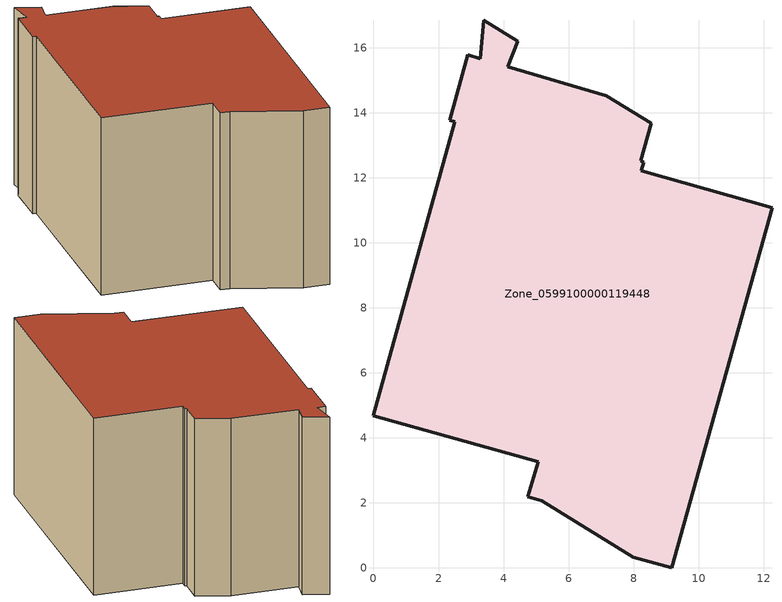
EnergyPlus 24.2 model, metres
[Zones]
Zone_0599100000119448
 floor ground (C_G): 9.18,0 7.99,0.33 5.17,2.07 4.75,2.19 5.06,3.27 0,4.69 2.5,13.73 2.35,13.77 2.91,15.79 3.29,15.67 3.39,16.86 4.44,16.21 4.12,15.43 7.16,14.53 8.54,13.68 8.22,12.53 8.31,12.49 8.23,12.22 12.26,11.09 z0
 wall outside (C_F): 2.5,13.73 0,4.69 5.06,3.27 4.75,2.19 5.17,2.07 7.99,0.33 9.18,0 12.26,11.09 8.23,12.22 8.31,12.49 8.22,12.53 8.54,13.68 7.16,14.53 4.12,15.43 4.44,16.21 3.39,16.86 3.29,15.67 2.91,15.79 2.35,13.77 2.5,13.73 z0:8.7
 roof outside (C_R): 8.23,12.22 8.31,12.49 8.22,12.53 8.54,13.68 7.16,14.53 4.12,15.43 4.44,16.21 3.39,16.86 3.29,15.67 2.91,15.79 2.35,13.77 2.5,13.73 0,4.69 5.06,3.27 4.75,2.19 5.17,2.07 7.99,0.33 9.18,0 12.26,11.09 z8.7
[BUILDING]
Pand.0599100000119448: North Axis=0; Terrain=City; Loads Convergence Tolerance Value=0.04; Temperature Convergence Tolerance Value=0.4; Solar Distribution=FullExterior; Maximum Number of Warmup Days=25; Minimum Number of Warmup Days=1
[Site:Location]
Rotterdam.The.Hague.AP_ZH_NLD Design_Conditions: Latitude=51.96; Longitude=4.45; Time Zone=1; Elevation=-4.5
[SITE:GROUNDTEMPERATURE:BUILDINGSURFACE]
18, 18, 18, 18, 18, 18, 18, 18, 18, 18, 18, 18
[MATERIAL] Thermal Absorptance=0.9; Solar Absorptance=0.7; Visible Absorptance=0.7
Name | Roughness | Thickness | Conductivity | Density | Specific Heat
G.TI.1992-2005 | MediumSmooth | 0.15 | 0.06 | 540 | 1210
F.TI.1992-2005 | Rough | 0.3 | 0.12 | 1920 | 840
R.TI.1992-2005 | MediumRough | 0.2 | 0.08 | 1500 | 1000
[CONSTRUCTION]
C_G: G.TI.1992-2005
C_F: F.TI.1992-2005
C_R: R.TI.1992-2005
[ZONE]
Zone_0599100000119448: Type=1; Multiplier=1; Ceiling Height=Autocalculate; Volume=Autocalculate; Floor Area=autocalculate; Part of Total Floor Area=Yes
[ZONEINFILTRATION:DESIGNFLOWRATE]
Infil_Zone_0599100000119448: Zone or ZoneList or Space or SpaceList=Zone_0599100000119448; Schedule=AlwaysOn; Design Flow Rate Calculation Method=Flow/Area; Flow Rate per Floor Area=0.0015; Constant Term Coefficient=1; Temperature Term Coefficient=0; Velocity Term Coefficient=0; Velocity Squared Term Coefficient=0
[HVACTEMPLATE:ZONE:IDEALLOADSAIRSYSTEM]
Zone_0599100000119448: Maximum Heating Supply Air Temperature=50; Minimum Cooling Supply Air Temperature=13; Maximum Heating Supply Air Humidity Ratio=0.0156; Minimum Cooling Supply Air Humidity Ratio=0.0077; Heating Limit=NoLimit; Cooling Limit=NoLimit; Dehumidification Control Type=ConstantSensibleHeatRatio; Cooling Sensible Heat Ratio=0.7; Dehumidification Setpoint=60; Humidification Control Type=None; Humidification Setpoint=30; Outdoor Air Method=None; Outdoor Air Flow Rate per Person=0.00944; Outdoor Air Flow Rate per Zone Floor Area=0; Outdoor Air Flow Rate per Zone=0; Demand Controlled Ventilation Type=None; Outdoor Air Economizer Type=NoEconomizer; Heat Recovery Type=None; Sensible Heat Recovery Effectiveness=0.7; Latent Heat Recovery Effectiveness=0.65
[ZONECONTROL:THERMOSTAT]
ThermostatControl_Zone_0599100000119448: Zone or ZoneList=Zone_0599100000119448; Control Type Schedule=DualSetpointControlType; Control 1=Thermostat_Zone_0599100000119448; Temperature Difference Between Cutout And Setpoint=0
[THERMOSTATSETPOINT:DUALSETPOINT]
Thermostat_Zone_0599100000119448: Heating Setpoint Temperature Schedule=HeatingSetpoint_Zone_0599100000119448; Cooling Setpoint Temperature Schedule=CoolingSetpoint_Zone_0599100000119448
[SCHEDULE:COMPACT]
HeatingSetpoint_Zone_0599100000119448: Through: 12/31, For: AllDays, Until: 24:00, 21
CoolingSetpoint_Zone_0599100000119448: Through: 12/31, For: AllDays, Until: 24:00, 24
DualSetpointControlType: Through: 12/31, For: AllDays, Until: 24:00, 4
AlwaysOn: Through: 12/31, For: AllDays, Until: 24:00, 1
